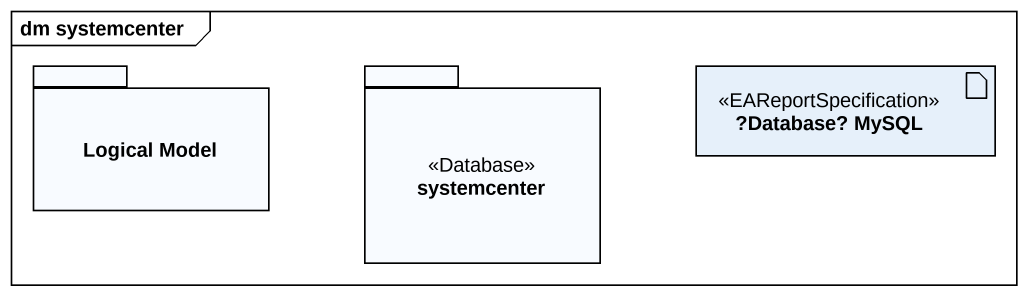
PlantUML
@startuml
mainframe dm systemcenter
package "Logical Model" as Logical_Model {
}
package systemcenter <<Database>> {
}
artifact "?Database? MySQL" as Database_MySQL <<EAReportSpecification>>
@enduml
